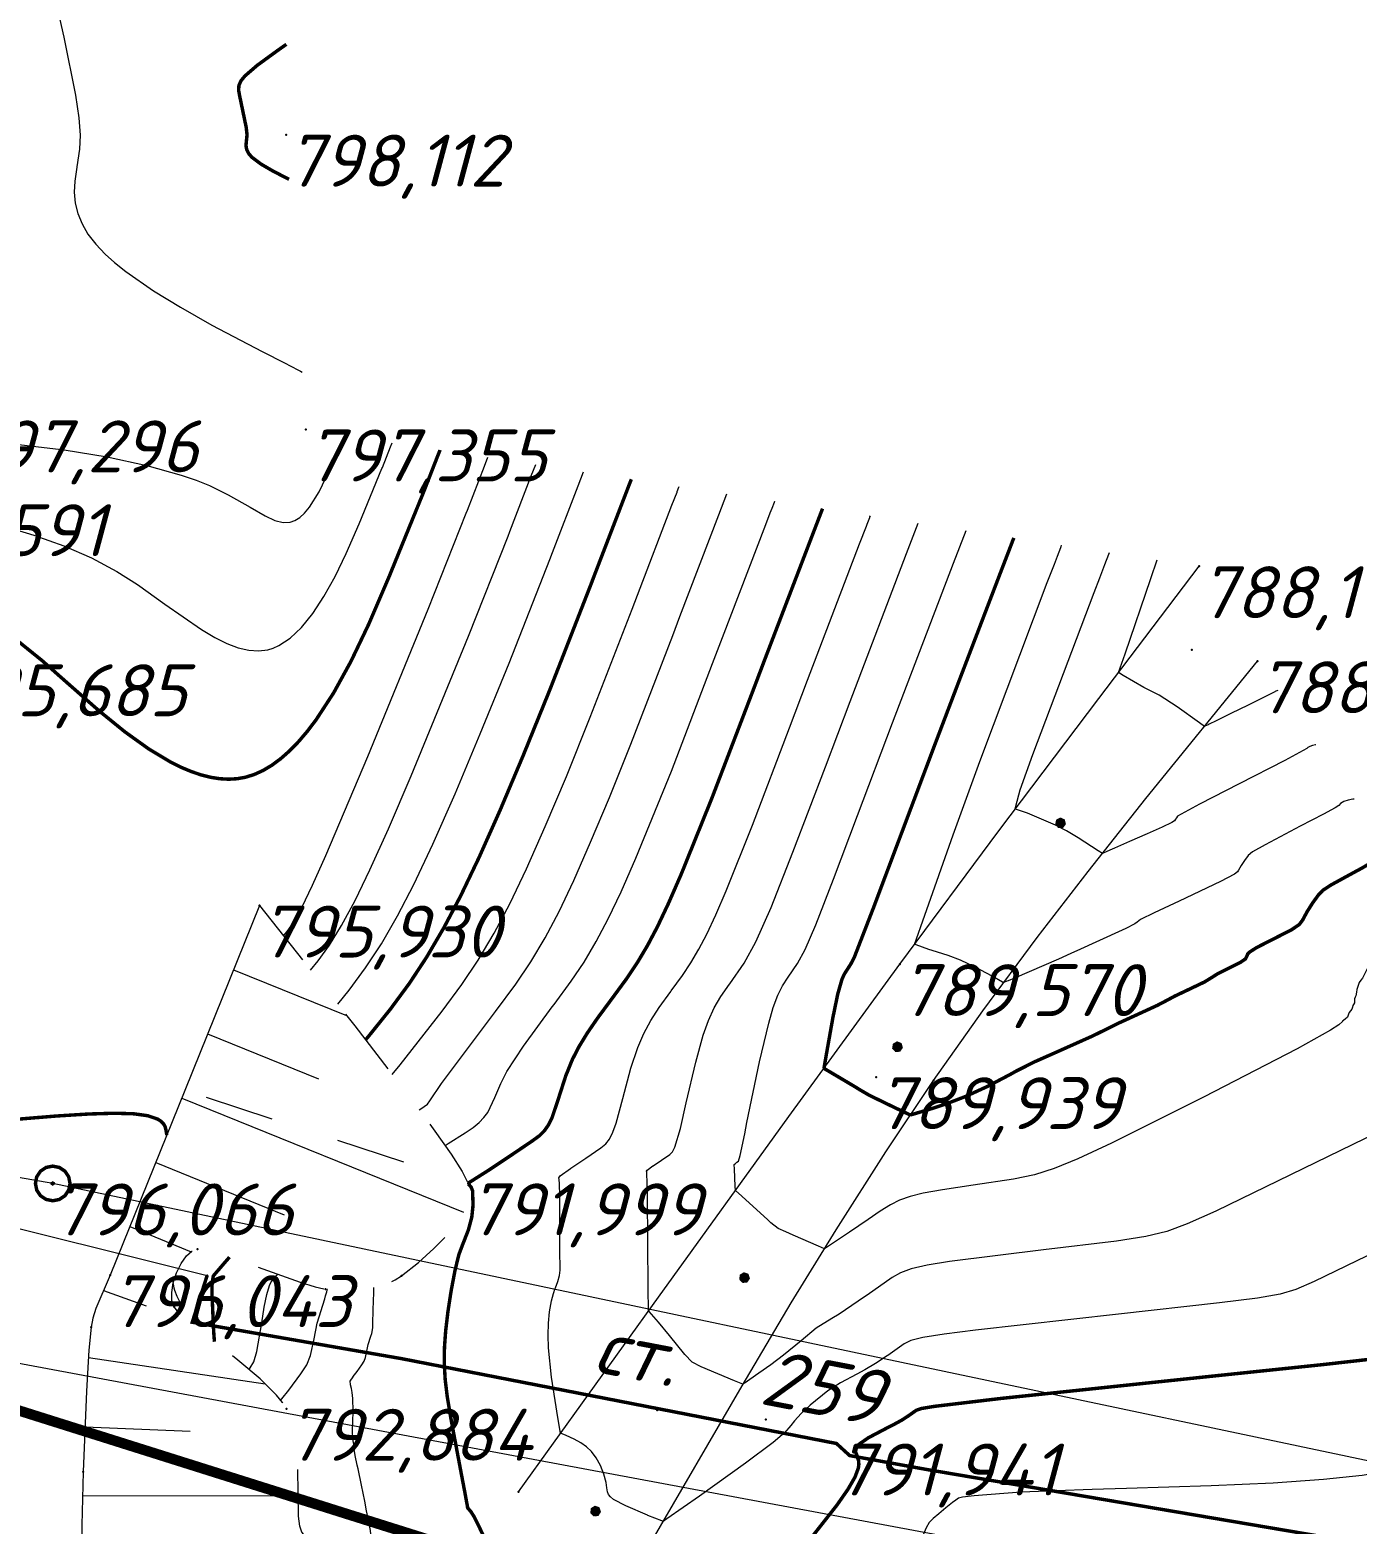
# Model space of a CAD drawing. Header units: metres. Extents: x 629572 to 645168, y 4785785 to 4790166.
# Drawn here: x 634902.51 to 634940.86, y 4788219.92 to 4788263.08 of the extents above; entities that cross this region are included whole.
import ezdxf

# ---------------------------------------------------------------- set-up
doc = ezdxf.new("R2010")
doc.units = ezdxf.units.M
for name, pattern in [('Сплошная', [0]), ('Сплошная_0_50', [0]), ('Штриховая 2', [4, 2, -2])]:
    doc.linetypes.add(name, pattern=pattern)
doc.layers.get('0').update_dxf_attribs({"linetype": 'CONTINUOUS'})
for name, color, linetype in [('Газопровод подземный', 7, 'CONTINUOUS'), ('Горизонтали', 7, 'CONTINUOUS'), ('Дороги  грунтовые_проселочные (бровка-сплошная)', 7, 'CONTINUOUS'), ('Дороги с покрытием (осевая линия)', 7, 'CONTINUOUS'), ('красная линия', 7, 'CONTINUOUS'), ('Нурсултан', 7, 'CONTINUOUS'), ('Столбы железобетонные', 7, 'CONTINUOUS')]:
    doc.layers.add(name, color=color, linetype=linetype)
doc.layers.add('ЛЭП в.напряж.', color=10, linetype='SIL_KAB_VYSVOLT', lineweight=13)
doc.styles.add('ISOCPEUR', font='isocpeui.ttf')
doc.styles.get("Standard").update_dxf_attribs({"font": 'isocpeui.ttf'})
doc.linetypes.add('GAZ_NADZ', pattern='A,10,-2.2,["|",Standard,S=1.8,R=0,X=-1.5,Y=-1],0,["-",Standard,S=1.5,R=0,X=-1.5,Y=0.05],-0.05', length=12.25)
doc.linetypes.add('GAZ_PODZ', pattern='A,4,-2.2,["|",Standard,S=1.8,R=0,X=-1.5,Y=-1],0,["-",Standard,S=1.5,R=0,X=-1.5,Y=0.05],4,-2,10,-2', length=24.2)
doc.linetypes.add('SIL_KAB_VYSVOLT', pattern='A,1.5,["<<",Standard,S=1.6,R=0,X=-1.5,Y=-0.8],5,0,1.5,[">>",Standard,S=1.6,R=0,X=-2.14,Y=-0.8],-2,8,-2', length=20)

# ---------------------------------------------------------------- blocks, each defined once
blk = doc.blocks.new('26 - 108.1.1 опоры  жб d-1.0')
blk.add_hatch(color=7).paths.add_polyline_path([(0, 0.05), (-0.05, 0), (0, -0.05), (0.05, 0)])
at = {"color": 7, "linetype": 'Continuous', "lineweight": 0, "const_width": 0.1, "flags": 128}
blk.add_lwpolyline([(0, 0.5), (0.191, 0.462), (0.354, 0.354), (0.462, 0.191), (0.5, 0), (0.462, -0.191), (0.354, -0.354), (0.191, -0.462), (0, -0.5), (-0.191, -0.462), (-0.354, -0.354), (-0.462, -0.191), (-0.5, 0), (-0.462, 0.191), (-0.354, 0.354), (-0.191, 0.462), (0, 0.5)], close=True, dxfattribs=at)
at = {"color": 7, "linetype": 'Continuous', "lineweight": 0, "true_color": 0xffffff, "flags": 128}
blk.add_lwpolyline([(0, 0.5), (-0.25, 0.433), (-0.433, 0.25), (-0.5, 0), (-0.433, -0.25), (-0.25, -0.433), (0, -0.5), (0.25, -0.433), (0.433, -0.25), (0.5, 0), (0.433, 0.25), (0.25, 0.433), (0, 0.5)], close=True, dxfattribs=at)
at = {"color": 7, "linetype": 'Continuous', "lineweight": 0, "flags": 128}
for points in [[(0, 0.05), (-0.05, 0), (0, -0.05), (0.05, 0), (0, 0.05)], [(0, 0.05), (0.043, 0.025), (0.043, -0.025), (0, -0.05), (-0.043, -0.025), (-0.043, 0.025), (0, 0.05)]]:
    blk.add_lwpolyline(points, close=True, dxfattribs=at)
at = {"color": 7, "style": 'ISOCPEUR', "flags": 1}
for tag in ['Отметка(высота) верхнего провода', 'Отметка(высота) нижнего провода', 'X', 'Высота', 'Отметка', 'Имя объекта CREDO-III', 'Код объекта CREDO-III', 'Номер', 'Y']:
    blk.add_attdef(tag, (0, 0), '', height=2.5, dxfattribs=at)

msp = doc.modelspace()

# ---------------------------------------------------------------- hatches: boundary and pattern name
at = {"layer": 'Дороги с покрытием (осевая линия)'}
for points in [[(634932.163, 4788240.265), (634932.167, 4788240.256), (634932.158, 4788240.258), (634932.134, 4788240.14), (634932.133, 4788240.134), (634932.133, 4788240.133), (634932.132, 4788240.13), (634932.131, 4788240.126), (634932.134, 4788240.122), (634932.162, 4788240.09), (634932.219, 4788240.023), (634932.222, 4788240.019), (634932.223, 4788240.019), (634932.226, 4788240.019), (634932.226, 4788240.029), (634932.226, 4788240.019), (634932.247, 4788240.023), (634932.273, 4788240.028), (634932.226, 4788240.019), (634932.282, 4788240.021), (634932.282, 4788240.021), (634932.356, 4788240.023), (634932.361, 4788240.023), (634932.364, 4788240.027), (634932.356, 4788240.033), (634932.364, 4788240.027), (634932.442, 4788240.131), (634932.444, 4788240.139), (634932.434, 4788240.137), (634932.444, 4788240.139), (634932.418, 4788240.241), (634932.412, 4788240.265), (634932.402, 4788240.263), (634932.412, 4788240.265), (634932.411, 4788240.268), (634932.41, 4788240.27), (634932.406, 4788240.272), (634932.405, 4788240.27), (634932.405, 4788240.27), (634932.406, 4788240.272), (634932.355, 4788240.286), (634932.343, 4788240.29), (634932.406, 4788240.272), (634932.287, 4788240.325), (634932.284, 4788240.318), (634932.285, 4788240.32), (634932.287, 4788240.325), (634932.283, 4788240.327), (634932.279, 4788240.325), (634932.271, 4788240.32), (634932.225, 4788240.286), (634932.279, 4788240.325)], [(634927.444, 4788233.793), (634927.443, 4788233.788), (634927.424, 4788233.669), (634927.422, 4788233.66), (634927.432, 4788233.658), (634927.422, 4788233.66), (634927.422, 4788233.655), (634927.425, 4788233.652), (634927.429, 4788233.655), (634927.432, 4788233.658), (634927.425, 4788233.652), (634927.454, 4788233.62), (634927.512, 4788233.555), (634927.52, 4788233.562), (634927.514, 4788233.557), (634927.512, 4788233.555), (634927.516, 4788233.552), (634927.517, 4788233.552), (634927.52, 4788233.552), (634927.541, 4788233.557), (634927.56, 4788233.561), (634927.52, 4788233.552), (634927.65, 4788233.56), (634927.658, 4788233.565), (634927.732, 4788233.671), (634927.724, 4788233.677), (634927.734, 4788233.68), (634927.704, 4788233.781), (634927.697, 4788233.805), (634927.696, 4788233.808), (634927.695, 4788233.809), (634927.691, 4788233.811), (634927.639, 4788233.823), (634927.627, 4788233.826), (634927.691, 4788233.811), (634927.57, 4788233.86), (634927.566, 4788233.851), (634927.568, 4788233.855), (634927.57, 4788233.86), (634927.566, 4788233.862), (634927.561, 4788233.859), (634927.554, 4788233.854), (634927.51, 4788233.819), (634927.561, 4788233.859), (634927.448, 4788233.795), (634927.453, 4788233.787), (634927.448, 4788233.795)], [(634923.021, 4788227.12), (634923.021, 4788227.115), (634923.006, 4788226.995), (634923.005, 4788226.986), (634923.005, 4788226.981), (634923.008, 4788226.978), (634923.038, 4788226.947), (634923.099, 4788226.885), (634923.102, 4788226.888), (634923.101, 4788226.886), (634923.099, 4788226.885), (634923.103, 4788226.881), (634923.104, 4788226.882), (634923.107, 4788226.882), (634923.106, 4788226.892), (634923.107, 4788226.882), (634923.128, 4788226.887), (634923.171, 4788226.899), (634923.107, 4788226.882), (634923.237, 4788226.896), (634923.236, 4788226.905), (634923.244, 4788226.9), (634923.314, 4788227.01), (634923.306, 4788227.015), (634923.314, 4788227.01), (634923.317, 4788227.014), (634923.315, 4788227.018), (634923.281, 4788227.118), (634923.273, 4788227.142), (634923.272, 4788227.145), (634923.272, 4788227.146), (634923.267, 4788227.148), (634923.145, 4788227.192), (634923.141, 4788227.182), (634923.143, 4788227.186), (634923.145, 4788227.192), (634923.136, 4788227.191), (634923.129, 4788227.185), (634923.086, 4788227.148), (634923.136, 4788227.191), (634923.025, 4788227.122)], [(634918.719, 4788220.377), (634918.718, 4788220.372), (634918.728, 4788220.371), (634918.718, 4788220.372), (634918.703, 4788220.253), (634918.701, 4788220.243), (634918.701, 4788220.238), (634918.704, 4788220.235), (634918.734, 4788220.204), (634918.795, 4788220.141), (634918.802, 4788220.148), (634918.796, 4788220.143), (634918.795, 4788220.141), (634918.798, 4788220.138), (634918.8, 4788220.138), (634918.803, 4788220.138), (634918.823, 4788220.144), (634918.866, 4788220.154), (634918.803, 4788220.138), (634918.932, 4788220.151), (634918.931, 4788220.161), (634918.932, 4788220.151), (634918.937, 4788220.151), (634918.94, 4788220.155), (634919.011, 4788220.265), (634919.012, 4788220.273), (634918.979, 4788220.373), (634918.971, 4788220.397), (634918.961, 4788220.394), (634918.971, 4788220.397), (634918.97, 4788220.4), (634918.969, 4788220.401), (634918.965, 4788220.403), (634918.913, 4788220.413), (634918.9, 4788220.416), (634918.965, 4788220.403), (634918.843, 4788220.448), (634918.838, 4788220.45), (634918.834, 4788220.447), (634918.723, 4788220.38)]]:
    msp.add_hatch(color=7, dxfattribs=at).paths.add_polyline_path(points)

# ---------------------------------------------------------------- linework, layer by layer
at = {"layer": 'Газопровод подземный', "color": 50, "linetype": 'GAZ_PODZ', "lineweight": 13, "ltscale": 0.5, "flags": 128}
for points in [[(634854.846, 4788244.935), (634855.827, 4788240.025), (634907.636, 4788227.102)], [(634767.772, 4788220.603), (634852.542, 4788235.035), (634896.009, 4788225.723), (634931.084, 4788219.172), (634979.801, 4788210.62), (635199.374, 4788167.924), (635281.07, 4788167.023), (635401.234, 4788144.547), (635406.883, 4788140.607), (635414.121, 4788129.765)]]:
    msp.add_lwpolyline(points, dxfattribs=at)
at = {"layer": 'Газопровод подземный', "color": 50, "linetype": 'GAZ_NADZ', "lineweight": 13, "const_width": 0.1, "flags": 128}
msp.add_lwpolyline([(634907.636, 4788227.102), (634907.204, 4788225.748), (634913.261, 4788224.694), (634925.815, 4788222.245), (634926.196, 4788221.896), (634928.428, 4788221.493), (634941.99, 4788219.192), (634964.183, 4788214.945), (634987.607, 4788210.729), (635001.649, 4788207.944), (635035.997, 4788201.527), (635056.498, 4788197.876), (635082.516, 4788192.68), (635104.948, 4788188.998), (635104.876, 4788186.491)], dxfattribs=at)
at = {"layer": 'Горизонтали', "color": 34, "linetype": 'Сплошная', "lineweight": 0, "true_color": 0xa55200, "flags": 128}
for points, elevation in [([(634909.969, 4788273.919), (634908.676, 4788273.021), (634906.881, 4788271.754), (634905.486, 4788270.713), (634904.381, 4788269.816), (634903.944, 4788269.426), (634903.585, 4788269.076), (634903.232, 4788268.682), (634902.968, 4788268.314), (634902.782, 4788267.962), (634902.668, 4788267.609), (634902.622, 4788267.259), (634902.632, 4788266.871), (634902.698, 4788266.425), (634902.842, 4788265.758), (634902.882, 4788265.584), (634903.492, 4788262.866), (634903.828, 4788261.192), (634903.926, 4788260.537), (634903.963, 4788260.036), (634903.947, 4788259.627), (634903.87, 4788259.122), (634903.868, 4788259.109), (634903.808, 4788258.71), (634903.794, 4788258.386), (634903.823, 4788258.073), (634903.897, 4788257.773), (634904.02, 4788257.472), (634904.192, 4788257.176), (634904.414, 4788256.886), (634904.685, 4788256.599), (634904.957, 4788256.356), (634905.281, 4788256.099), (634906.084, 4788255.542), (634906.863, 4788255.064), (634907.774, 4788254.549), (634909.224, 4788253.785), (634909.884, 4788253.445), (634910.036, 4788253.367), (634910.292, 4788253.235), (634910.335, 4788253.213), (634910.378, 4788253.191), (634910.378, 4788253.191)], 797.5), ([(634900.218, 4788251.206), (634900.707, 4788251.189), (634902.11, 4788251.109), (634903.507, 4788250.95), (634904.743, 4788250.745), (634905.889, 4788250.496), (634906.881, 4788250.216), (634907.313, 4788250.066), (634907.7, 4788249.911), (634908.241, 4788249.65), (634908.876, 4788249.287), (634909.307, 4788249.039), (634909.59, 4788248.908), (634909.827, 4788248.846), (634910.031, 4788248.854), (634910.17, 4788248.904), (634910.31, 4788248.993), (634910.45, 4788249.12), (634910.59, 4788249.286), (634910.868, 4788249.728), (634911.169, 4788250.359), (634911.461, 4788251.032), (634911.467, 4788251.047), (634911.509, 4788251.148), (634911.548, 4788251.24), (634911.577, 4788251.31), (634911.586, 4788251.332), (634911.593, 4788251.348), (634911.599, 4788251.362), (634911.599, 4788251.362), (634911.6, 4788251.364)], 797), ([(634899.62, 4788250.323), (634899.65, 4788250.234), (634899.812, 4788249.755), (634899.813, 4788249.754), (634899.862, 4788249.624), (634899.919, 4788249.525), (634900, 4788249.433), (634900.105, 4788249.345), (634900.412, 4788249.173), (634900.847, 4788249.008), (634901.539, 4788248.805), (634902.627, 4788248.484), (634903.498, 4788248.174), (634904.298, 4788247.824), (634905.027, 4788247.432), (634905.62, 4788247.052), (634906.416, 4788246.488), (634907.469, 4788245.758), (634907.857, 4788245.527), (634908.204, 4788245.353), (634908.533, 4788245.228), (634908.836, 4788245.156), (634909.119, 4788245.137), (634909.383, 4788245.171), (634909.546, 4788245.221), (634909.709, 4788245.294), (634910.036, 4788245.509), (634910.361, 4788245.818), (634910.687, 4788246.219), (634911.007, 4788246.705), (634911.33, 4788247.284), (634911.653, 4788247.953), (634912.023, 4788248.804), (634912.685, 4788250.407), (634912.696, 4788250.433), (634912.932, 4788251.03), (634912.981, 4788251.152)], 796.5), ([(634909.838, 4788236.912), (634909.945, 4788237.037), (634910.127, 4788237.292), (634910.365, 4788237.726), (634910.678, 4788238.373), (634911.063, 4788239.228), (634912.274, 4788242.086), (634914.018, 4788246.348), (634915.119, 4788249.118), (634915.152, 4788249.205), (634915.642, 4788250.47), (634915.744, 4788250.729)], 795.5), ([(634910.623, 4788235.921), (634910.839, 4788236.189), (634911.17, 4788236.636), (634911.517, 4788237.202), (634911.907, 4788237.929), (634912.335, 4788238.811), (634912.871, 4788240), (634913.53, 4788241.533), (634915.189, 4788245.568), (634916.329, 4788248.455), (634916.38, 4788248.591), (634916.998, 4788250.19), (634917.125, 4788250.518)], 795), ([(634911.408, 4788234.93), (634911.733, 4788235.341), (634912.213, 4788235.981), (634912.669, 4788236.678), (634913.136, 4788237.485), (634913.608, 4788238.395), (634914.157, 4788239.557), (634914.798, 4788241.009), (634915.526, 4788242.738), (634916.36, 4788244.787), (634917.532, 4788247.775), (634917.609, 4788247.977), (634918.353, 4788249.909), (634918.506, 4788250.306)], 794.5), ([(634912.982, 4788232.904), (634913.206, 4788233.184), (634914.419, 4788234.729), (634914.992, 4788235.499), (634915.466, 4788236.208), (634915.926, 4788236.982), (634916.377, 4788237.834), (634916.857, 4788238.839), (634917.402, 4788240.067), (634918.011, 4788241.514), (634918.703, 4788243.227), (634919.912, 4788246.345), (634920.065, 4788246.749), (634921.063, 4788249.349), (634921.208, 4788249.725), (634921.214, 4788249.742), (634921.261, 4788249.863), (634921.269, 4788249.883)], 793.5), ([(634913.761, 4788231.883), (634913.807, 4788231.908), (634914.003, 4788232.046), (634914.072, 4788232.146), (634914.406, 4788232.64), (634915.675, 4788234.338), (634915.968, 4788234.727), (634916.548, 4788235.512), (634916.984, 4788236.161), (634917.396, 4788236.854), (634917.799, 4788237.615), (634918.226, 4788238.511), (634918.712, 4788239.609), (634919.255, 4788240.906), (634919.874, 4788242.446), (634921.083, 4788245.581), (634921.294, 4788246.135), (634922.418, 4788249.069), (634922.65, 4788249.671)], 793), ([(634914.506, 4788230.85), (634914.597, 4788230.906), (634915.092, 4788231.218), (634915.321, 4788231.374), (634915.492, 4788231.513), (634915.632, 4788231.657), (634915.743, 4788231.809), (634915.941, 4788232.235), (634916.116, 4788232.642), (634916.296, 4788232.989), (634916.771, 4788233.721), (634917.606, 4788234.854), (634917.659, 4788234.924), (634918.153, 4788235.596), (634918.525, 4788236.151), (634918.877, 4788236.744), (634919.221, 4788237.395), (634919.595, 4788238.182), (634920.02, 4788239.147), (634921.045, 4788241.666), (634922.237, 4788244.77), (634922.522, 4788245.521), (634923.773, 4788248.789), (634923.904, 4788249.129), (634923.955, 4788249.261), (634924.022, 4788249.435), (634924.031, 4788249.46), (634924.031, 4788249.46)], 792.5), ([(634917.846, 4788222.542), (634917.769, 4788222.993), (634917.586, 4788224.16), (634917.497, 4788225.012), (634917.486, 4788225.377), (634917.496, 4788225.723), (634917.528, 4788226.048), (634917.583, 4788226.363), (634917.636, 4788226.582), (634917.69, 4788226.727), (634917.695, 4788226.737), (634917.767, 4788226.92), (634917.813, 4788227.093), (634917.83, 4788227.255), (634917.83, 4788227.316), (634917.826, 4788227.777), (634917.826, 4788228.345), (634917.826, 4788229.401), (634917.818, 4788229.75), (634917.8, 4788229.865), (634917.799, 4788229.868), (634917.791, 4788229.918), (634917.828, 4788229.972), (634918.129, 4788230.192), (634918.141, 4788230.2), (634918.572, 4788230.491), (634919.012, 4788230.789), (634919.153, 4788230.9), (634919.258, 4788231.035), (634919.357, 4788231.233), (634919.453, 4788231.502), (634919.644, 4788232.21), (634919.876, 4788233.083), (634920.076, 4788233.687), (634920.247, 4788234.083), (634920.451, 4788234.465), (634920.692, 4788234.841), (634921.028, 4788235.304), (634921.04, 4788235.32), (634921.363, 4788235.763), (634921.608, 4788236.131), (634921.839, 4788236.523), (634922.066, 4788236.956), (634922.329, 4788237.515), (634922.628, 4788238.207), (634923.387, 4788240.105), (634924.459, 4788242.919), (634924.979, 4788244.293), (634926.484, 4788248.229), (634926.68, 4788248.739), (634926.702, 4788248.797), (634926.777, 4788248.993), (634926.783, 4788249.007), (634926.794, 4788249.037)], 791.5), ([(634920.385, 4788226.073), (634920.379, 4788226.734), (634920.353, 4788229.385), (634920.332, 4788230.083), (634920.332, 4788230.084), (634920.327, 4788230.112), (634920.348, 4788230.142), (634920.512, 4788230.263), (634920.52, 4788230.268), (634920.756, 4788230.429), (634920.996, 4788230.595), (634921.076, 4788230.669), (634921.145, 4788230.8), (634921.309, 4788231.348), (634921.477, 4788232.081), (634921.751, 4788233.263), (634921.966, 4788234.036), (634922.118, 4788234.461), (634922.286, 4788234.831), (634922.473, 4788235.153), (634922.724, 4788235.509), (634922.73, 4788235.518), (634923.149, 4788236.12), (634923.488, 4788236.736), (634923.927, 4788237.725), (634924.558, 4788239.325), (634925.493, 4788241.791), (634926.207, 4788243.679), (634927.839, 4788247.949), (634928.175, 4788248.825)], 791), ([(634922.894, 4788229.554), (634922.889, 4788229.677), (634922.872, 4788230.17), (634922.864, 4788230.3), (634922.864, 4788230.301), (634922.867, 4788230.312), (634922.894, 4788230.334), (634922.898, 4788230.336), (634922.939, 4788230.367), (634922.981, 4788230.4), (634923.031, 4788230.563), (634923.164, 4788231.194), (634923.229, 4788231.516), (634923.591, 4788233.268), (634923.856, 4788234.385), (634923.989, 4788234.839), (634924.12, 4788235.195), (634924.252, 4788235.463), (634924.418, 4788235.711), (634924.421, 4788235.715), (634924.69, 4788236.11), (634924.91, 4788236.517), (634925.219, 4788237.229), (634925.73, 4788238.545), (634926.424, 4788240.385), (634927.435, 4788243.065), (634929.194, 4788247.669), (634929.557, 4788248.614)], 790.5), ([(634928.071, 4788236.662), (634928.364, 4788237.502), (634929.185, 4788239.828), (634929.952, 4788241.942), (634931.904, 4788247.109), (634932.109, 4788247.641), (634932.196, 4788247.87), (634932.295, 4788248.127), (634932.304, 4788248.15), (634932.319, 4788248.19)], 789.5), ([(634930.981, 4788240.57), (634930.993, 4788240.655), (634931.123, 4788241.123), (634931.483, 4788242.143), (634933.26, 4788246.829), (634933.422, 4788247.251), (634933.57, 4788247.638), (634933.684, 4788247.936), (634933.701, 4788247.979)], 789), ([(634933.964, 4788244.513), (634934.15, 4788245.055), (634934.896, 4788247.225), (634935.082, 4788247.767)], 788.5), ([(634936.449, 4788242.958), (634936.306, 4788243.061), (634935.654, 4788243.525), (634935.136, 4788243.859), (634934.949, 4788243.954), (634934.697, 4788244.083), (634934.1, 4788244.431), (634933.964, 4788244.513)], 788.5), ([(634938.568, 4788243.993), (634938.562, 4788243.992), (634938.532, 4788243.987), (634938.504, 4788243.978), (634938.484, 4788243.966), (634938.474, 4788243.956), (634938.474, 4788243.956), (634938.131, 4788243.782), (634937.707, 4788243.574), (634937.209, 4788243.33), (634936.785, 4788243.122), (634936.785, 4788243.122), (634936.579, 4788243.021), (634936.548, 4788243.006), (634936.461, 4788242.964), (634936.449, 4788242.958), (634936.449, 4788242.958)], 788.5), ([(634939.667, 4788242.425), (634939.649, 4788242.422), (634939.564, 4788242.407), (634939.486, 4788242.381), (634939.429, 4788242.346), (634939.4, 4788242.317), (634939.4, 4788242.316), (634938.769, 4788241.976), (634937.444, 4788241.295), (634936.304, 4788240.71), (634935.666, 4788240.366), (634935.633, 4788240.321), (634935.605, 4788240.276), (634935.582, 4788240.233), (634935.582, 4788240.233), (634935.507, 4788240.184), (634935.224, 4788240.051), (634934.79, 4788239.856), (634934.28, 4788239.63), (634933.847, 4788239.439), (634933.713, 4788239.38), (634933.606, 4788239.332), (634933.517, 4788239.293), (634933.504, 4788239.288), (634933.504, 4788239.288)], 789), ([(634940.766, 4788240.858), (634940.736, 4788240.853), (634940.597, 4788240.827), (634940.468, 4788240.784), (634940.374, 4788240.726), (634940.326, 4788240.677), (634940.325, 4788240.677), (634940.222, 4788240.605), (634939.882, 4788240.421), (634939.214, 4788240.073), (634938.199, 4788239.541), (634937.831, 4788239.334), (634937.704, 4788239.23), (634937.6, 4788239.086), (634937.507, 4788238.939), (634937.433, 4788238.802), (634937.433, 4788238.801), (634937.396, 4788238.752), (634937.31, 4788238.692), (634936.911, 4788238.481), (634935.71, 4788237.913), (634934.991, 4788237.575), (634934.602, 4788237.381), (634934.502, 4788237.307), (634934.502, 4788237.307), (634934.435, 4788237.251), (634934.171, 4788237.119), (634933.308, 4788236.727), (634932.866, 4788236.527), (634932.588, 4788236.398), (634932.225, 4788236.234), (634930.956, 4788235.69), (634930.776, 4788235.613), (634930.733, 4788235.595), (634930.651, 4788235.56), (634930.639, 4788235.555)], 789.5), ([(634933.504, 4788239.288), (634933.379, 4788239.368), (634932.793, 4788239.741), (634932.458, 4788239.941), (634932.144, 4788240.102), (634931.329, 4788240.451), (634931.016, 4788240.561), (634930.981, 4788240.57)], 789), ([(634942.964, 4788237.723), (634942.911, 4788237.714), (634942.663, 4788237.667), (634942.432, 4788237.59), (634942.264, 4788237.487), (634942.178, 4788237.398), (634942.162, 4788237.375), (634942.11, 4788237.309), (634942.07, 4788237.275), (634941.989, 4788237.204), (634941.78, 4788236.959), (634941.532, 4788236.616), (634941.311, 4788236.265), (634941.136, 4788235.939), (634941.096, 4788235.855), (634941.011, 4788235.688), (634940.96, 4788235.625), (634940.912, 4788235.563), (634940.849, 4788235.358), (634940.836, 4788235.277), (634940.816, 4788235.176), (634940.795, 4788235.134), (634940.777, 4788235.093), (634940.778, 4788235.038), (634940.777, 4788234.972), (634940.753, 4788234.928), (634940.732, 4788234.895), (634940.723, 4788234.852), (634940.704, 4788234.786), (634940.667, 4788234.745), (634940.624, 4788234.696), (634940.61, 4788234.646), (634940.579, 4788234.563), (634940.512, 4788234.505), (634940.438, 4788234.439), (634940.432, 4788234.432), (634940.331, 4788234.338), (634940.089, 4788234.183), (634939.121, 4788233.644), (634936.421, 4788232.245), (634933.759, 4788230.921), (634932.792, 4788230.471), (634932.104, 4788230.187), (634931.538, 4788230.007), (634930.929, 4788229.876), (634929.765, 4788229.702), (634928.88, 4788229.574), (634928.323, 4788229.474), (634927.948, 4788229.38), (634927.635, 4788229.269), (634927.371, 4788229.139), (634927.077, 4788228.952), (634926.729, 4788228.713), (634926.191, 4788228.347), (634925.58, 4788227.943), (634925.467, 4788227.87)], 790.5), ([(634930.639, 4788235.555), (634930.609, 4788235.573), (634930.312, 4788235.745), (634929.821, 4788236.007), (634929.401, 4788236.202), (634929.038, 4788236.34), (634928.582, 4788236.487), (634928.481, 4788236.518), (634928.118, 4788236.644), (634928.071, 4788236.662)], 789.5), ([(634946.321, 4788231.642), (634946.276, 4788231.592), (634946.108, 4788231.459), (634945.845, 4788231.355), (634945.383, 4788231.254), (634944.662, 4788231.147), (634944.11, 4788231.091), (634943.707, 4788231.105), (634943.309, 4788231.18), (634942.8, 4788231.323), (634942.309, 4788231.488), (634942.307, 4788231.489), (634942.19, 4788231.505), (634941.994, 4788231.451), (634941.641, 4788231.307), (634941.089, 4788231.055), (634938.931, 4788230.007), (634936.773, 4788228.959), (634935.95, 4788228.585), (634935.363, 4788228.372), (634934.755, 4788228.225), (634933.905, 4788228.092), (634931.794, 4788227.836), (634929.076, 4788227.499), (634928.435, 4788227.392), (634927.975, 4788227.286), (634927.669, 4788227.178), (634927.424, 4788227.035), (634926.7, 4788226.533), (634926.625, 4788226.48), (634925.893, 4788225.985), (634925.676, 4788225.859), (634925.226, 4788225.573), (634924.792, 4788225.215), (634924.288, 4788224.796), (634923.918, 4788224.516), (634923.575, 4788224.273), (634923.314, 4788224.094), (634923.175, 4788224.001), (634923.171, 4788223.998), (634923.125, 4788223.967), (634923.118, 4788223.962), (634923.111, 4788223.957)], 791), ([(634925.467, 4788227.87), (634925.3, 4788227.945), (634924.568, 4788228.266), (634924.348, 4788228.359), (634924.13, 4788228.454), (634923.92, 4788228.623), (634923.834, 4788228.703), (634923.08, 4788229.387), (634922.894, 4788229.554)], 790.5), ([(634949.278, 4788227.989), (634949.244, 4788227.989), (634948.82, 4788228.006), (634947.565, 4788228.086), (634947.157, 4788228.123), (634946.879, 4788228.169), (634946.182, 4788228.351), (634946.062, 4788228.385), (634945.454, 4788228.543), (634945.298, 4788228.546), (634945.201, 4788228.481), (634945.2, 4788228.481), (634945.077, 4788228.381), (634944.909, 4788228.312), (634944.636, 4788228.251), (634944.214, 4788228.189), (634943.893, 4788228.157), (634943.659, 4788228.166), (634943.426, 4788228.21), (634943.13, 4788228.294), (634942.844, 4788228.39), (634942.843, 4788228.391), (634942.775, 4788228.4), (634942.66, 4788228.369), (634942.132, 4788228.139), (634940.85, 4788227.52), (634939.611, 4788226.921), (634939.089, 4788226.694), (634938.63, 4788226.561), (634937.978, 4788226.446), (634936.88, 4788226.307), (634933.959, 4788225.985), (634929.828, 4788225.523), (634928.923, 4788225.403), (634928.314, 4788225.303), (634927.966, 4788225.217), (634927.771, 4788225.119), (634927.298, 4788224.789), (634927.281, 4788224.778), (634926.947, 4788224.551), (634926.636, 4788224.37), (634926.407, 4788224.252), (634925.931, 4788223.998), (634925.566, 4788223.767), (634925.05, 4788223.352), (634924.799, 4788223.114), (634924.604, 4788222.903), (634924.501, 4788222.768), (634924.318, 4788222.552), (634923.988, 4788222.273), (634923.188, 4788221.677), (634921.857, 4788220.726), (634920.915, 4788220.065), (634920.848, 4788220.019), (634920.839, 4788220.013), (634920.811, 4788219.994), (634920.807, 4788219.991)], 791.5), ([(634908.844, 4788224.382), (634908.88, 4788224.428), (634908.98, 4788224.607), (634909.066, 4788224.901), (634909.21, 4788225.73), (634909.284, 4788226.186), (634909.357, 4788226.547), (634909.432, 4788226.81), (634909.48, 4788226.912), (634909.482, 4788226.913), (634909.545, 4788226.982), (634909.582, 4788227.025), (634909.62, 4788227.069), (634909.651, 4788227.105), (634909.663, 4788227.12), (634909.668, 4788227.125), (634909.674, 4788227.132), (634909.674, 4788227.132), (634909.675, 4788227.133)], 793.5), ([(634906.852, 4788225.992), (634906.852, 4788225.993), (634906.851, 4788226.013), (634906.852, 4788226.116), (634906.852, 4788226.123), (634906.841, 4788226.335), (634906.789, 4788226.456), (634906.77, 4788226.489), (634906.702, 4788226.662), (634906.685, 4788226.731), (634906.672, 4788226.795), (634906.662, 4788226.844), (634906.659, 4788226.86), (634906.657, 4788226.871), (634906.655, 4788226.88), (634906.655, 4788226.881), (634906.655, 4788226.882)], 794.5), ([(634909.761, 4788223.492), (634909.793, 4788223.531), (634909.99, 4788223.782), (634910.341, 4788224.254), (634910.515, 4788224.521), (634910.619, 4788224.787), (634910.723, 4788225.27), (634910.816, 4788225.723), (634911.03, 4788226.428), (634911.057, 4788226.509), (634911.094, 4788226.625), (634911.106, 4788226.676), (634911.107, 4788226.692), (634911.106, 4788226.696), (634911.106, 4788226.698), (634911.105, 4788226.7), (634911.105, 4788226.7), (634911.105, 4788226.7)], 793), ([(634912.362, 4788219.62), (634912.364, 4788219.631), (634912.358, 4788219.728), (634912.312, 4788219.937), (634912.3, 4788219.989), (634912.256, 4788220.213), (634912.24, 4788220.301), (634912.191, 4788220.575), (634912.096, 4788221.042), (634911.995, 4788221.509), (634911.971, 4788221.622), (634911.911, 4788221.903), (634911.888, 4788222.022), (634911.874, 4788222.111), (634911.868, 4788222.194), (634911.868, 4788222.215), (634911.864, 4788222.278), (634911.856, 4788222.323), (634911.846, 4788222.377), (634911.838, 4788222.613), (634911.843, 4788222.869), (634911.849, 4788223.182), (634911.844, 4788223.546), (634911.828, 4788223.714), (634911.806, 4788223.836), (634911.777, 4788223.942), (634911.774, 4788223.949), (634911.766, 4788224.043), (634911.849, 4788224.173), (634911.853, 4788224.178), (634911.965, 4788224.327), (634912.104, 4788224.52), (634912.171, 4788224.625), (634912.212, 4788224.731), (634912.249, 4788224.909), (634912.288, 4788225.103), (634912.363, 4788225.344), (634912.391, 4788225.427), (634912.418, 4788225.589), (634912.425, 4788225.766), (634912.435, 4788226.043), (634912.444, 4788226.424), (634912.446, 4788226.539), (634912.446, 4788226.634), (634912.447, 4788226.701), (634912.447, 4788226.701), (634912.447, 4788226.72), (634912.447, 4788226.737), (634912.447, 4788226.75), (634912.447, 4788226.751), (634912.447, 4788226.752)], 792.5), ([(634923.111, 4788223.957), (634922.873, 4788224.056), (634921.91, 4788224.46), (634921.648, 4788224.593), (634921.435, 4788224.814), (634920.988, 4788225.362), (634920.675, 4788225.746), (634920.407, 4788226.053), (634920.385, 4788226.073)], 791), ([(634920.807, 4788219.991), (634920.769, 4788220.007), (634920.37, 4788220.17), (634920.359, 4788220.174), (634919.731, 4788220.44), (634919.374, 4788220.63), (634919.286, 4788220.7), (634919.23, 4788220.77), (634919.2, 4788220.847), (634919.182, 4788220.965), (634919.161, 4788221.116), (634919.095, 4788221.361), (634918.994, 4788221.612), (634918.871, 4788221.832), (634918.734, 4788222.014), (634918.595, 4788222.147), (634918.43, 4788222.267), (634918.239, 4788222.374), (634918.009, 4788222.476), (634917.894, 4788222.523), (634917.856, 4788222.538), (634917.852, 4788222.54), (634917.846, 4788222.542)], 791.5), ([(634942.251, 4788215.512), (634942.387, 4788215.804), (634942.76, 4788216.54), (634942.929, 4788216.813), (634943.088, 4788217.025), (634943.347, 4788217.273), (634943.709, 4788217.508), (634943.987, 4788217.682), (634944.334, 4788217.976), (634944.896, 4788218.559), (634945.116, 4788218.792), (634946.185, 4788219.906), (634947.003, 4788220.731), (634947.438, 4788221.129), (634947.576, 4788221.233), (634947.699, 4788221.301), (634947.7, 4788221.302), (634947.861, 4788221.39), (634947.891, 4788221.421), (634947.891, 4788221.446), (634947.81, 4788221.486), (634947.596, 4788221.527), (634947.574, 4788221.531), (634947.195, 4788221.598), (634946.875, 4788221.661), (634946.167, 4788221.86), (634946.122, 4788221.874), (634945.442, 4788222.07), (634944.9, 4788222.187), (634944.432, 4788222.236), (634944.046, 4788222.217), (634943.749, 4788222.142), (634943.35, 4788221.978), (634942.801, 4788221.751), (634942.274, 4788221.582), (634941.677, 4788221.439), (634941.006, 4788221.325), (634939.885, 4788221.201), (634938.427, 4788221.098), (634936.641, 4788221.018), (634934.198, 4788220.943), (634933.205, 4788220.916), (634931.141, 4788220.835), (634929.797, 4788220.737), (634929.453, 4788220.696), (634929.341, 4788220.664), (634929.265, 4788220.612), (634929.17, 4788220.54), (634928.978, 4788220.385), (634928.776, 4788220.217), (634928.607, 4788220.076), (634928.607, 4788220.076), (634928.496, 4788219.966), (634928.405, 4788219.812), (634928.303, 4788219.559), (634928.182, 4788219.186), (634927.991, 4788218.525), (634927.576, 4788217.119), (634927.239, 4788216.177), (634927.027, 4788215.709), (634926.792, 4788215.28), (634926.537, 4788214.896), (634926.241, 4788214.526), (634926.035, 4788214.284)], 792.5)]:
    msp.add_lwpolyline(points, dxfattribs=dict(at, elevation=elevation))
at = {"layer": 'Горизонтали', "color": 34, "linetype": 'Сплошная', "lineweight": 0, "const_width": 0.1, "flags": 128}
for points, elevation in [([(634909.923, 4788262.658), (634909.681, 4788262.488), (634909.082, 4788262.052), (634908.725, 4788261.744), (634908.609, 4788261.601), (634908.552, 4788261.468), (634908.544, 4788261.33), (634908.582, 4788261.121), (634908.588, 4788261.098), (634908.762, 4788260.263), (634908.787, 4788260.046), (634908.769, 4788259.873), (634908.769, 4788259.871), (634908.756, 4788259.734), (634908.776, 4788259.618), (634908.832, 4788259.506), (634908.925, 4788259.398), (634909.19, 4788259.199), (634909.509, 4788259.013), (634909.783, 4788258.87), (634909.936, 4788258.791), (634909.989, 4788258.764), (634909.992, 4788258.762), (634910, 4788258.758)], 798), ([(634898.803, 4788249.639), (634898.897, 4788249.395), (634899.332, 4788248.259), (634899.697, 4788247.292), (634899.893, 4788246.751), (634899.894, 4788246.749), (634899.945, 4788246.633), (634900.017, 4788246.554), (634900.138, 4788246.483), (634900.318, 4788246.415), (634900.406, 4788246.388), (634900.685, 4788246.296), (634900.943, 4788246.189), (634901.216, 4788246.052), (634901.504, 4788245.883), (634902.146, 4788245.439), (634902.865, 4788244.859), (634903.554, 4788244.249), (634904.52, 4788243.4), (634905.264, 4788242.796), (634905.949, 4788242.305), (634906.578, 4788241.928), (634906.883, 4788241.776), (634907.178, 4788241.652), (634907.462, 4788241.556), (634907.735, 4788241.487), (634907.999, 4788241.446), (634908.254, 4788241.432), (634908.499, 4788241.446), (634908.734, 4788241.487), (634908.992, 4788241.567), (634909.248, 4788241.683), (634909.505, 4788241.836), (634909.761, 4788242.026), (634910.017, 4788242.252), (634910.273, 4788242.515), (634910.528, 4788242.815), (634910.783, 4788243.151), (634911.286, 4788243.922), (634911.791, 4788244.84), (634912.298, 4788245.901), (634912.877, 4788247.249), (634913.91, 4788249.782), (634913.924, 4788249.819), (634914.063, 4788250.176), (634914.19, 4788250.503), (634914.287, 4788250.75), (634914.287, 4788250.75), (634914.329, 4788250.856), (634914.34, 4788250.884), (634914.354, 4788250.919), (634914.36, 4788250.934), (634914.362, 4788250.941)], 796), ([(634912.21, 4788233.906), (634912.282, 4788233.987), (634912.928, 4788234.791), (634913.477, 4788235.536), (634913.977, 4788236.296), (634914.47, 4788237.137), (634914.954, 4788238.054), (634915.486, 4788239.165), (634916.091, 4788240.522), (634916.765, 4788242.118), (634917.531, 4788244.007), (634918.727, 4788247.073), (634918.837, 4788247.363), (634919.708, 4788249.629), (634919.834, 4788249.957), (634919.853, 4788250.006), (634919.881, 4788250.077), (634919.888, 4788250.095)], 794), ([(634915.17, 4788229.763), (634915.266, 4788229.822), (634915.757, 4788230.132), (634916.388, 4788230.552), (634917.027, 4788230.984), (634917.229, 4788231.131), (634917.371, 4788231.271), (634917.493, 4788231.444), (634917.598, 4788231.655), (634917.793, 4788232.239), (634917.995, 4788232.867), (634918.186, 4788233.338), (634918.375, 4788233.704), (634918.614, 4788234.097), (634918.907, 4788234.524), (634919.326, 4788235.091), (634919.349, 4788235.122), (634919.758, 4788235.679), (634920.066, 4788236.141), (634920.358, 4788236.633), (634920.644, 4788237.175), (634920.963, 4788237.85), (634921.326, 4788238.68), (634922.216, 4788240.886), (634923.366, 4788243.893), (634923.75, 4788244.907), (634925.129, 4788248.509), (634925.413, 4788249.248)], 792), ([(634925.453, 4788233.079), (634925.525, 4788233.498), (634925.712, 4788234.55), (634925.852, 4788235.228), (634925.974, 4788235.654), (634926.035, 4788235.79), (634926.109, 4788235.91), (634926.112, 4788235.913), (634926.232, 4788236.099), (634926.333, 4788236.297), (634926.901, 4788237.764), (634927.114, 4788238.332), (634928.664, 4788242.451), (634929.386, 4788244.35), (634930.048, 4788246.08), (634930.549, 4788247.389), (634930.776, 4788247.979), (634930.823, 4788248.102), (634930.901, 4788248.306), (634930.924, 4788248.364), (634930.938, 4788248.402)], 790), ([(634941.865, 4788239.29), (634941.824, 4788239.284), (634941.63, 4788239.247), (634941.45, 4788239.187), (634941.319, 4788239.107), (634941.252, 4788239.038), (634941.251, 4788239.036), (634941.18, 4788238.974), (634940.996, 4788238.865), (634940.674, 4788238.691), (634940.094, 4788238.373), (634939.868, 4788238.224), (634939.742, 4788238.095), (634939.566, 4788237.851), (634939.409, 4788237.602), (634939.285, 4788237.371), (634939.283, 4788237.366), (634939.183, 4788237.233), (634938.961, 4788237.084), (634938.414, 4788236.804), (634937.952, 4788236.569), (634937.74, 4788236.433), (634937.694, 4788236.383), (634937.675, 4788236.333), (634937.675, 4788236.329), (634937.631, 4788236.243), (634937.493, 4788236.147), (634937.129, 4788235.964), (634936.822, 4788235.81), (634936.667, 4788235.711), (634936.451, 4788235.578), (634935.953, 4788235.34), (634935.591, 4788235.169), (634935.389, 4788235.06), (634935.086, 4788234.901), (634934.481, 4788234.623), (634933.922, 4788234.367), (634933.656, 4788234.233), (634933.217, 4788234.017), (634932.23, 4788233.576), (634931.549, 4788233.274), (634931.002, 4788233), (634930.866, 4788232.922), (634930.176, 4788232.558), (634929.538, 4788232.266), (634929.017, 4788232.067), (634928.555, 4788231.914), (634928.211, 4788231.811), (634928.024, 4788231.756), (634927.962, 4788231.738), (634927.955, 4788231.736), (634927.945, 4788231.733)], 790), ([(634927.945, 4788231.733), (634927.868, 4788231.77), (634927.42, 4788231.984), (634927.356, 4788232.015), (634926.757, 4788232.306), (634926.486, 4788232.464), (634926.335, 4788232.558), (634925.624, 4788232.979), (634925.453, 4788233.079)], 790), ([(634906.47, 4788231.155), (634906.446, 4788231.292), (634906.42, 4788231.396), (634906.374, 4788231.48), (634906.301, 4788231.553), (634906.201, 4788231.617), (634905.915, 4788231.713), (634905.518, 4788231.768), (634904.962, 4788231.784), (634904.213, 4788231.762), (634903.281, 4788231.704), (634902.064, 4788231.604), (634902.048, 4788231.603), (634902.043, 4788231.602), (634901.392, 4788231.533), (634901.205, 4788231.494), (634901.061, 4788231.444), (634900.941, 4788231.375), (634900.84, 4788231.282), (634900.751, 4788231.156), (634900.662, 4788230.985), (634900.453, 4788230.43), (634900.145, 4788229.431), (634899.848, 4788228.453), (634899.552, 4788227.566), (634899.153, 4788226.447), (634898.966, 4788225.928), (634898.797, 4788225.405), (634898.66, 4788224.821), (634898.611, 4788224.594), (634897.959, 4788221.802), (634897.895, 4788221.547), (634897.73, 4788220.867), (634897.652, 4788220.438), (634897.632, 4788220.097), (634897.672, 4788219.826), (634897.75, 4788219.634), (634897.902, 4788219.382), (634898.1, 4788219.055), (634898.244, 4788218.751), (634898.363, 4788218.411), (634898.457, 4788218.032), (634898.56, 4788217.364), (634898.637, 4788216.495), (634898.689, 4788215.438), (634898.721, 4788214.062), (634898.725, 4788213.871), (634898.768, 4788212.612), (634898.774, 4788212.566), (634898.776, 4788212.548), (634898.776, 4788212.548), (634898.776, 4788212.546)], 796), ([(634915.153, 4788220.423), (634915.154, 4788220.426), (634915.069, 4788220.887), (634915.023, 4788221.125), (634914.676, 4788222.965), (634914.57, 4788223.6), (634914.511, 4788224.09), (634914.484, 4788224.553), (634914.49, 4788225.02), (634914.525, 4788225.502), (634914.59, 4788226.052), (634914.682, 4788226.65), (634914.791, 4788227.226), (634914.904, 4788227.694), (634915.02, 4788228.004), (634915.029, 4788228.024), (634915.182, 4788228.416), (634915.28, 4788228.786), (634915.316, 4788229.132), (634915.309, 4788229.34), (634915.305, 4788229.413), (634915.306, 4788229.484), (634915.305, 4788229.537), (634915.263, 4788229.644), (634915.238, 4788229.677), (634915.213, 4788229.705), (634915.193, 4788229.725), (634915.182, 4788229.735), (634915.179, 4788229.738), (634915.178, 4788229.739), (634915.177, 4788229.74)], 792), ([(634907.845, 4788225.186), (634907.844, 4788225.192), (634907.823, 4788225.478), (634907.774, 4788226.567), (634907.777, 4788226.828), (634907.797, 4788226.992), (634907.798, 4788226.997), (634907.81, 4788227.072), (634907.81, 4788227.073), (634907.812, 4788227.084), (634907.891, 4788227.178), (634908.201, 4788227.538), (634908.279, 4788227.628)], 794), ([(634948.536, 4788223.06), (634948.4, 4788223.107), (634948.051, 4788223.234), (634947.802, 4788223.347), (634947.578, 4788223.493), (634947.31, 4788223.741), (634946.947, 4788224.1), (634946.687, 4788224.358), (634946.365, 4788224.672), (634946.228, 4788224.799), (634946.129, 4788224.884), (634946.04, 4788224.953), (634945.951, 4788225.006), (634945.841, 4788225.045), (634945.712, 4788225.078), (634945.568, 4788225.106), (634945.39, 4788225.131), (634945.09, 4788225.16), (634944.867, 4788225.177), (634944.702, 4788225.19), (634944.512, 4788225.215), (634944.318, 4788225.268), (634944.281, 4788225.279), (634944.115, 4788225.324), (634944.071, 4788225.326), (634944.044, 4788225.309), (634944.044, 4788225.308), (634943.962, 4788225.263), (634943.767, 4788225.231), (634943.61, 4788225.227), (634943.46, 4788225.265), (634943.379, 4788225.293), (634943.379, 4788225.293), (634943.326, 4788225.287), (634943.174, 4788225.223), (634942.761, 4788225.03), (634942.448, 4788224.883), (634942.251, 4788224.813), (634941.906, 4788224.754), (634939.856, 4788224.523), (634936.85, 4788224.209), (634930.58, 4788223.548), (634928.654, 4788223.319), (634928.263, 4788223.255), (634928.118, 4788223.203), (634927.896, 4788223.046), (634927.893, 4788223.044), (634927.701, 4788222.919), (634927.427, 4788222.77), (634927.276, 4788222.695), (634926.735, 4788222.41), (634926.456, 4788222.216), (634926.396, 4788222.143), (634926.369, 4788222.071), (634926.372, 4788221.996), (634926.407, 4788221.893), (634926.454, 4788221.744), (634926.461, 4788221.643), (634926.447, 4788221.536), (634926.349, 4788221.272), (634926.145, 4788220.92), (634925.829, 4788220.466), (634924.953, 4788219.351), (634923.557, 4788217.674), (634922.997, 4788217.011)], 792), ([(634922.997, 4788217.011), (634922.481, 4788217.013), (634919.943, 4788217.043), (634918.624, 4788217.085), (634917.489, 4788217.141), (634916.974, 4788217.194), (634916.855, 4788217.232), (634916.766, 4788217.292), (634916.683, 4788217.386), (634916.593, 4788217.523), (634916.334, 4788218.026), (634915.843, 4788219.081), (634915.532, 4788219.755), (634915.349, 4788220.128), (634915.251, 4788220.28), (634915.213, 4788220.324), (634915.163, 4788220.382), (634915.152, 4788220.418), (634915.152, 4788220.42), (634915.153, 4788220.421), (634915.153, 4788220.422), (634915.153, 4788220.422), (634915.153, 4788220.423)], 792)]:
    msp.add_lwpolyline(points, dxfattribs=dict(at, elevation=elevation))
at = {"layer": 'Дороги  грунтовые_проселочные (бровка-сплошная)', "color": 251, "linetype": 'Сплошная', "lineweight": 0, "true_color": 0x636466, "flags": 128}
for points in [[(634916.627, 4788220.846), (634916.627, 4788220.846), (634920.67, 4788226.47), (634924.435, 4788231.687), (634927.645, 4788236.091), (634930.504, 4788239.939), (634933.39, 4788243.765), (634936.291, 4788247.582), (634936.291, 4788247.582)], [(634920.42, 4788219.324), (634923.086, 4788223.915), (634924.509, 4788226.306), (634925.802, 4788228.415), (634927.243, 4788230.674), (634928.621, 4788232.732), (634930.042, 4788234.742), (634931.611, 4788236.856), (634933.082, 4788238.764), (634934.755, 4788240.873), (634937.976, 4788244.837)]]:
    msp.add_lwpolyline(points, dxfattribs=at)
at = {"layer": 'красная линия', "color": 1, "linetype": 'Сплошная_0_50', "lineweight": 0, "true_color": 0xff0000, "const_width": 0.3, "elevation": 794.579, "flags": 128}
msp.add_lwpolyline([(635401.641, 4788148.595), (634957.655, 4788205.711), (634868.946, 4788233.682), (634603.956, 4788290.084), (634469.438, 4788276.801), (634466.442, 4788288.998), (634455.452, 4788300.111), (634423.85, 4788288.187), (634367.861, 4788295.693), (634267.843, 4788409.4), (634475.845, 4788682.207), (634474.555, 4788790.795), (634449.85, 4788818.401), (634024.042, 4788644.6), (633889.34, 4788556.209), (633827.944, 4788529.992), (633792.752, 4788543.316), (633784.34, 4788495.79), (633741.538, 4788462.098), (633741.25, 4788461.815), (633707.246, 4788430.797), (633615.343, 4788446.001), (633603.65, 4788448.117), (633593.847, 4788448.295), (633403.135, 4788458.998), (633383.735, 4788456.919), (632950.737, 4788523.705), (632422.446, 4788608.882), (631759.541, 4788723.01), (631749.061, 4788727.901), (631729.34, 4788731.902), (631702.953, 4788733.892), (631676.149, 4788739.917), (631633.151, 4788748.593), (631552.757, 4788764.604), (631505.748, 4788774.005), (631486.053, 4788777.916), (631418.334, 4788781.792), (630663.641, 4788895.085)], dxfattribs=at)
at = {"layer": 'ЛЭП в.напряж.', "lineweight": 13}
msp.add_lwpolyline([(635094.192, 4788216.187), (635091.807, 4788193.096), (635037.688, 4788203.077), (634989.445, 4788212.408), (634943.944, 4788221.156), (634903.173, 4788229.756), (634855.942, 4788238.087), (634815.233, 4788217.108), (634760.25, 4788226.648), (634705.654, 4788234.71), (634655.704, 4788243.501), (634645.081, 4788239.296), (634600.493, 4788288.281), (634571.888, 4788284.167), (634525.981, 4788278.309), (634467.227, 4788288.266), (634469.815, 4788291.316)], dxfattribs=at)
at = {"layer": 'Нурсултан', "color": 251, "linetype": 'Сплошная', "lineweight": 0, "flags": 128}
msp.add_lwpolyline([(634909.149, 4788237.782), (634906.991, 4788232.444), (634904.834, 4788227.106), (634904.422, 4788226.148), (634904.332, 4788225.864), (634904.279, 4788225.604), (634904.22, 4788224.937), (634904.148, 4788223.757), (634904.055, 4788221.423), (634904.015, 4788219.89), (634904.018, 4788219.142), (634904.067, 4788218.548), (634904.11, 4788218.338), (634904.166, 4788218.183), (634904.22, 4788218.099), (634904.296, 4788218.024), (634904.514, 4788217.9), (634904.796, 4788217.812), (634905.636, 4788217.624), (634905.85, 4788217.538), (634906.002, 4788217.435), (634906.177, 4788217.255), (634906.344, 4788217.044), (634906.493, 4788216.816), (634906.616, 4788216.585), (634906.704, 4788216.364)], dxfattribs=at)
at = {"layer": 'Нурсултан', "color": 251, "linetype": 'Штриховая 2', "lineweight": 0, "flags": 128}
for points in [[(634909.149, 4788237.782), (634911.899, 4788234.31), (634913.591, 4788232.114), (634914.214, 4788231.269), (634914.682, 4788230.599), (634915, 4788230.097), (634915.172, 4788229.759), (634906.991, 4788232.444)], [(634910.509, 4788219.574), (634910.43, 4788219.619), (634910.374, 4788219.681), (634910.313, 4788219.855), (634910.278, 4788220.143), (634910.254, 4788221.608), (634910.204, 4788222.283), (634910.158, 4788222.577), (634910.098, 4788222.834), (634910.022, 4788223.057), (634909.931, 4788223.248), (634909.809, 4788223.433), (634909.641, 4788223.638), (634909.165, 4788224.111), (634908.524, 4788224.653), (634907.072, 4788225.794), (634906.809, 4788226.03), (634906.677, 4788226.19), (634906.618, 4788226.373), (634906.61, 4788226.611), (634906.656, 4788226.889), (634906.751, 4788227.179), (634906.882, 4788227.446), (634907.036, 4788227.661), (634907.196, 4788227.802), (634907.355, 4788227.862), (634907.593, 4788227.837), (634908.005, 4788227.725), (634910.318, 4788226.906), (634910.759, 4788226.769), (634911.053, 4788226.705), (634911.375, 4788226.675), (634911.7, 4788226.668), (634912.016, 4788226.684), (634912.316, 4788226.723), (634912.591, 4788226.784), (634912.84, 4788226.866), (634913.062, 4788226.968), (634913.253, 4788227.089), (634913.738, 4788227.473), (634914.185, 4788227.874), (634914.556, 4788228.258), (634914.848, 4788228.619), (634915.053, 4788228.949), (634915.176, 4788229.25), (634915.216, 4788229.52), (634915.204, 4788229.643), (634915.172, 4788229.759)]]:
    msp.add_lwpolyline(points, dxfattribs=at)
at = {"layer": 'Нурсултан', "color": 251, "linetype": 'Continuous', "lineweight": 0, "flags": 128}
for points in [[(634908.399, 4788235.928), (634911.663, 4788234.608)], [(634907.649, 4788234.074), (634910.852, 4788232.779)], [(634906.9, 4788232.22), (634915.04, 4788228.927)], [(634906.151, 4788230.365), (634909.856, 4788228.85)], [(634905.402, 4788228.511), (634907.171, 4788227.779)], [(634904.643, 4788226.66), (634905.87, 4788226.217)], [(634904.207, 4788224.728), (634909.309, 4788223.967)], [(634904.107, 4788222.731), (634907.141, 4788222.601)], [(634904.037, 4788220.732), (634910.268, 4788220.741)]]:
    msp.add_lwpolyline(points, dxfattribs=at)
at = {"layer": 'Нурсултан', "color": 7}
for p in [(634909.913, 4788260.048, 11.435), (634910.49, 4788251.534, 10.678), (634936.291, 4788247.582, 1.432), (634936.084, 4788245.166, 1.656), (634937.976, 4788244.837, 1.566), (634909.149, 4788237.782, 9.253), (634927.645, 4788236.091, 2.893), (634926.965, 4788232.824, 3.262), (634928.621, 4788232.732, 3.191), (634903.173, 4788229.756, 9.389), (634915.172, 4788229.759, 5.322), (634907.355, 4788227.862, 7.64), (634904.834, 4788227.106, 9.366), (634907.636, 4788227.102, 7.371), (634913.253, 4788227.089, 5.497), (634911.053, 4788226.705, 6.342), (634906.677, 4788226.19, 7.926), (634907.204, 4788225.748, 7.632), (634904.279, 4788225.604, 9.454), (634913.261, 4788224.694, 5.501), (634909.931, 4788223.248, 6.207), (634920.631, 4788223.211, 4.626), (634923.773, 4788222.941, 4.637), (634925.815, 4788222.245, 5.264), (634926.196, 4788221.896, 5.241), (634904.055, 4788221.423, 9.458), (634928.428, 4788221.493, 5.758), (634916.627, 4788220.846, 5.063)]:
    msp.add_point(p, dxfattribs=at)

# ---------------------------------------------------------------- block references
at = {"layer": 'Столбы железобетонные', "color": 7, "linetype": 'Continuous'}
msp.add_blockref('26 - 108.1.1 опоры  жб d-1.0', (634903.173, 4788229.756, 795.239), dxfattribs=at)

# ---------------------------------------------------------------- texts
at = {"layer": 'Газопровод подземный', "color": 2, "style": 'ISOCPEUR'}
for s, p in [('ст.', (634918.743, 4788224.323)), (' 259', (634922.547, 4788223.594))]:
    msp.add_text(s, height=1.6145, rotation=349.1517, dxfattribs=at).set_placement(p)
at = {"layer": 'Нурсултан', "color": 251, "char_height": 1.5, "attachment_point": 1, "style": 'ISOCPEUR'}
for s, insert in [('798,112', (634909.913, 4788260.048, 11.435)), ('797,296', (634900.449, 4788251.796, 10.619)), ('797,355', (634910.49, 4788251.534, 10.678)), ('795,591', (634897.977, 4788249.374, 8.914)), ('788,109', (634936.291, 4788247.582, 1.432)), ('795,685', (634899.975, 4788244.75, 9.008)), ('788,243', (634937.976, 4788244.837, 1.566)), ('795,930', (634909.149, 4788237.782, 9.253)), ('789,570', (634927.645, 4788236.091, 2.893)), ('789,939', (634926.965, 4788232.824, 3.262)), ('796,066', (634903.173, 4788229.756, 9.389)), ('791,999', (634915.172, 4788229.759, 5.322)), ('796,043', (634904.834, 4788227.106, 9.366)), ('792,884', (634909.931, 4788223.248, 6.207)), ('791,941', (634925.815, 4788222.245, 5.264))]:
    msp.add_mtext(s, dxfattribs=dict(at, insert=insert))

doc.saveas('drawing.dxf')
